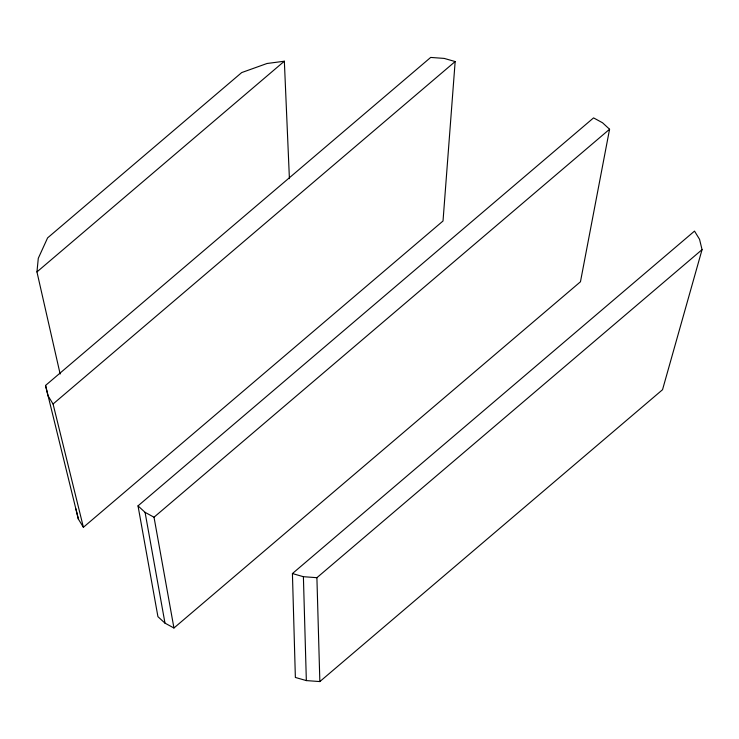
<?xml version="1.0" encoding="UTF-8"?>
<svg xmlns="http://www.w3.org/2000/svg" width="739" height="739" viewBox="0 0 739 739"><rect width="100%" height="100%" fill="white"/><g stroke="black" fill="none" stroke-linecap="round" stroke-linejoin="round"><path stroke-width="1.11" d="M455.159 61.549L443.021 220.998L83.396 527.286L78.362 519.092L45.541 385.453L430.689 57.43L444.194 58.409L455.159 61.549L53.069 404.002L83.396 527.286M60.155 374.036L36.95 271.924L38.289 258.299L47.592 237.893L241.699 72.57L267.01 63.499L284.349 61.217L289.411 178.662M609.573 129.233L580.457 281.781L173.942 628.002L164.991 623.143L157.934 616.668L138.017 505.873L593.565 117.889L602.516 122.757L609.573 129.233L154.017 517.217L173.942 628.002M702.05 249.653L662.532 389.712L319.848 681.57L306.343 680.591L295.369 677.451L292.422 573.556L694.512 231.104L699.547 239.297L702.05 249.653L316.902 577.686L303.396 576.697L292.422 573.556M36.95 271.924L284.349 61.217M138.017 505.873L145.075 512.349L154.017 517.217M53.069 404.002L48.035 395.808L45.541 385.453M75.858 508.737L78.362 519.092M145.075 512.349L164.991 623.143M316.902 577.686L319.848 681.57M303.396 576.697L306.343 680.591"/></g></svg>
